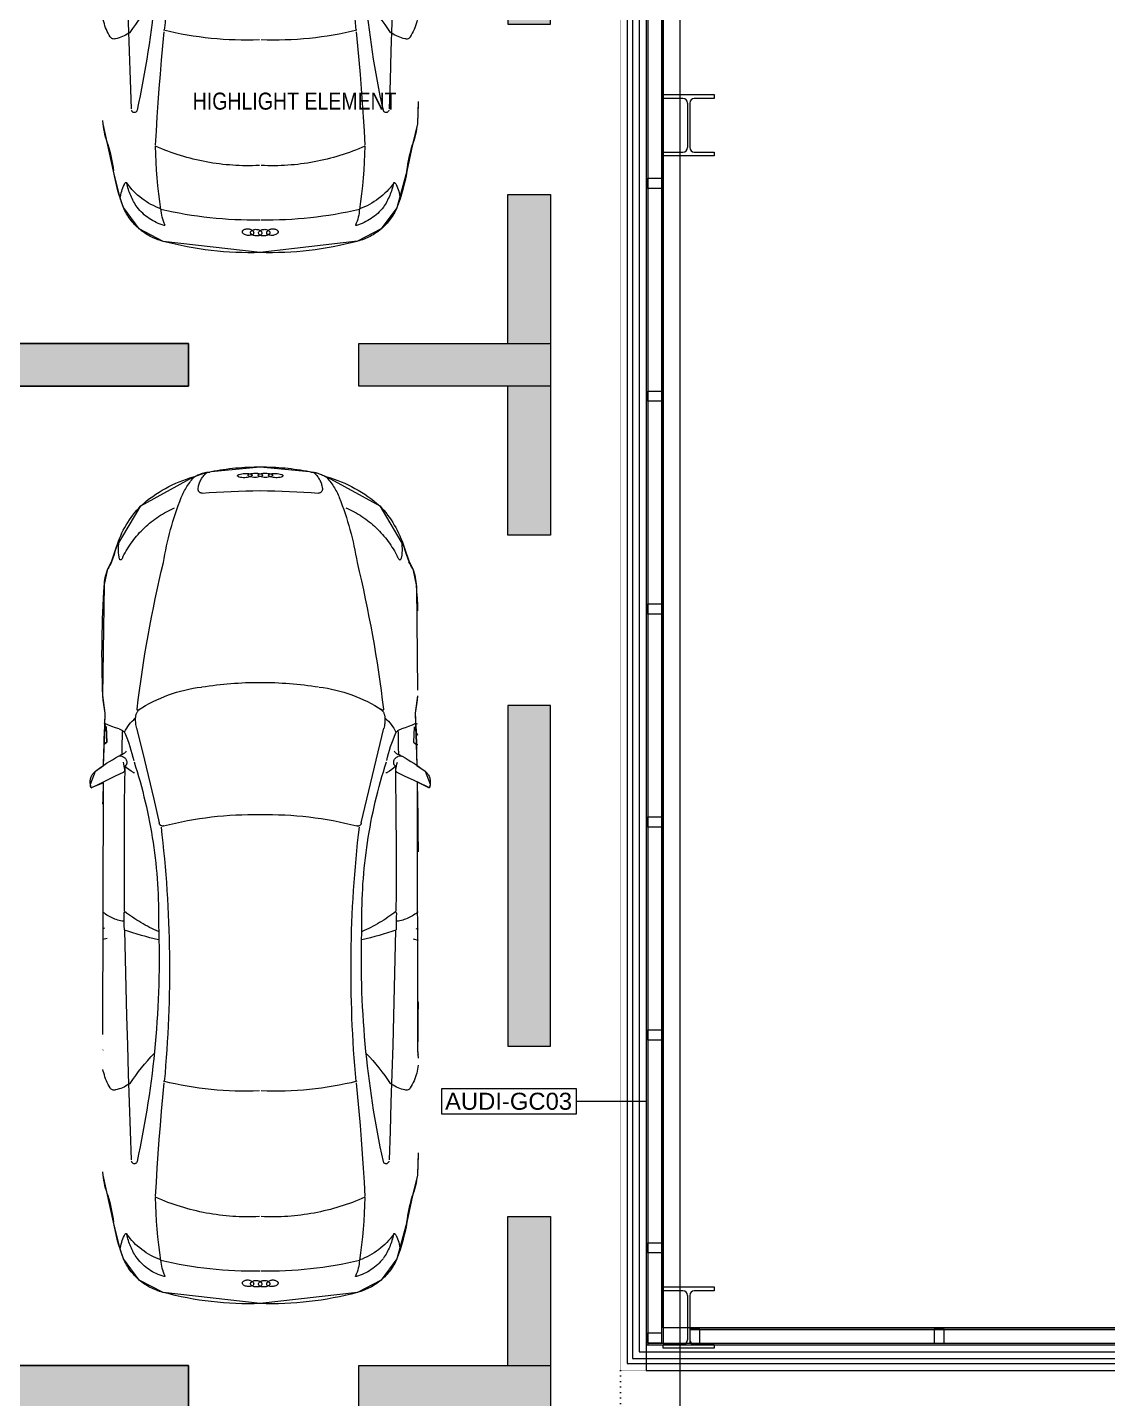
# Model space of a CAD drawing. Extents: x -1281 to 23780, y 0 to 7214.
# Drawn here: x 21470 to 22103, y 997 to 1802 of the extents above; entities that cross this region are included whole.
import ezdxf
from ezdxf.enums import TextEntityAlignment as Align
from ezdxf.xclip import XClip

# ---------------------------------------------------------------- set-up
doc = ezdxf.new("R2010")
doc.units = 0
doc.header["$LTSCALE"] = 25
doc.header["$MEASUREMENT"] = 0
doc.header["$XCLIPFRAME"] = 0
doc.linetypes.add('DOT2', pattern=[0.125, 0, -0.125])
doc.layers.get('0').update_dxf_attribs({"color": 9, "lineweight": 9})
for name, color, linetype, lineweight in [('04', 9, 'Continuous', 9), ('05', 9, 'Continuous', 9), ('06D', 9, 'Continuous', 9), ('10', 9, 'Continuous', 9), ('11', 9, 'Continuous', 9), ('20', 9, 'DOT2', 9), ('22', 8, 'Continuous', 9), ('33', 9, 'BATTING', 9), ('35', 9, 'Continuous', 9), ('40B', 9, 'Continuous', 9)]:
    doc.layers.add(name, color=color, linetype=linetype, lineweight=lineweight)
doc.styles.add('Arial', font='arial.ttf', dxfattribs={"height": 2.5})
doc.styles.add('MuuM_TEXT-STANDART', font='ARIALN.TTF')
doc.linetypes.add('BATTING', pattern='A,0.0001,-0.1,[134,ltypeshp.shx,S=0.1,R=0,X=-0.1,Y=0],-0.2,[134,ltypeshp.shx,S=0.1,R=180,X=0.1,Y=0],-0.1', length=0.4001000000000002)

# ---------------------------------------------------------------- blocks, each defined once
blk = doc.blocks.new('p-floor mark_01')
h = blk.add_hatch(color=0)
h.dxf.hatch_style = 1
h.paths.add_polyline_path([(100, 587.5), (12.5, 587.5), (12.5, 500), (-12.5, 500), (-12.5, 612.5), (100, 612.5)])
h = blk.add_hatch(color=0)
h.dxf.hatch_style = 1
h.paths.add_polyline_path([(400, 587.5), (200, 587.5), (200, 612.5), (400, 612.5)])
h = blk.add_hatch(color=0)
h.dxf.hatch_style = 1
h.paths.add_polyline_path([(587.5, 500), (587.5, 587.5), (500, 587.5), (500, 612.5), (612.5, 612.5), (612.5, 500)])
h = blk.add_hatch(color=0)
h.dxf.hatch_style = 1
h.paths.add_polyline_path([(12.5, 400), (-12.5, 400), (-12.5, 200), (12.5, 200)])
h = blk.add_hatch(color=0)
h.dxf.hatch_style = 1
h.paths.add_polyline_path([(612.5, 200), (612.5, 400), (587.5, 400), (587.5, 200)])
h = blk.add_hatch(color=0)
h.dxf.hatch_style = 1
h.paths.add_polyline_path([(-12.5, 100), (-12.5, -12.5), (100, -12.5), (100, 12.5), (12.5, 12.5), (12.5, 100)])
h = blk.add_hatch(color=0)
h.dxf.hatch_style = 1
h.paths.add_polyline_path([(500, 12.5), (587.5, 12.5), (587.5, 100), (612.5, 100), (612.5, -12.5), (500, -12.5)])
h = blk.add_hatch(color=0)
h.dxf.hatch_style = 1
h.paths.add_polyline_path([(200, 12.5), (200, -12.5), (400, -12.5), (400, 12.5)])
at = {"color": 0}
for points in [[(100, 587.5), (12.5, 587.5), (12.5, 500), (-12.5, 500), (-12.5, 612.5), (100, 612.5), (100, 587.5)], [(400, 587.5), (200, 587.5), (200, 612.5), (400, 612.5), (400, 587.5)], [(587.5, 500), (587.5, 587.5), (500, 587.5), (500, 612.5), (612.5, 612.5), (612.5, 500), (587.5, 500)], [(12.5, 400), (-12.5, 400), (-12.5, 200), (12.5, 200), (12.5, 400)], [(612.5, 200), (612.5, 400), (587.5, 400), (587.5, 200), (612.5, 200)], [(-12.5, 100), (-12.5, -12.5), (100, -12.5), (100, 12.5), (12.5, 12.5), (12.5, 100), (-12.5, 100)], [(500, 12.5), (587.5, 12.5), (587.5, 100), (612.5, 100), (612.5, -12.5), (500, -12.5), (500, 12.5)], [(200, 12.5), (200, -12.5), (400, -12.5), (400, 12.5), (200, 12.5)]]:
    blk.add_lwpolyline(points, close=True, dxfattribs=at)
blk = doc.blocks.new('Group-321-1')
at = {"lineweight": 0}
for p, q in [((384783.0404226189, 69371.03703737732), (384783.0454955257, 69371.02952570902)), ((384784.4115424383, 69370.33322623753), (384784.4024818865, 69370.33296943169))]:
    blk.add_line(p, q, dxfattribs=at)
blk.add_lwpolyline([(384781.5515142901, 69367.98434943637), (384781.7489756022, 69367.69058126317), (384781.7548534236, 69367.68634296917), (384781.7923387385, 69367.64408719695), (384781.8262591339, 69367.61685041881), (384782.0711422035, 69367.46127779443), (384782.3402966903, 69367.35298919129), (384782.3816751229, 69367.34140437085), (384782.4452552768, 69367.33317311786), (384782.7990547579, 69367.34397295988), (384783.036277071, 69367.49413952335), (384783.102098521, 69367.55806925843), (384783.1402993364, 69367.58425538782), (384783.2058003336, 69367.66632236853), (384783.5053245599, 69368.23258221608), (384783.540306937, 69368.33224291622), (384783.6890093816, 69368.59966389736), (384783.7466077069, 69368.6084239063), (384783.8084187516, 69368.66262315822), (384783.8147476728, 69368.6843675388), (384783.7336735199, 69368.6843675388), (384784.4562495247, 69370.08700017455), (384784.536334641, 69370.2161617595), (384784.6671285072, 69370.4777350574), (384784.7897134165, 69370.73858226684), (384784.819535446, 69370.85867902258), (384784.8615447482, 69371.01198618795), (384784.907766177, 69371.2301975283), (384784.8820960541, 69371.3837804609), (384784.7923171953, 69371.51100635812), (384784.3138549381, 69371.83118594532), (384783.7776961802, 69372.0326255127), (384783.6197348419, 69372.03176459095), (384783.4799804746, 69371.96309589971), (384783.4374216382, 69371.9222494662), (384783.3299404929, 69371.79881007994), (384783.1493434826, 69371.58060250159), (384783.0088543631, 69371.32894572419), (384782.874466604, 69371.0739785558), (384782.8142959055, 69370.9298333333), (384782.0989579112, 69369.5315053641), (384782.0492403426, 69369.59011353157), (384782.0345796579, 69369.57315460613), (384782.0265719897, 69369.49133745974), (384782.0530293756, 69369.43943073365), (384781.9224232807, 69369.16272069358), (384781.8618378587, 69369.07620232357), (384781.572733821, 69368.4935200099), (384781.5478329869, 69368.4016861774), (384781.5487652928, 69368.35456400849), (384781.535104096, 69368.2638132716), (384781.5515142901, 69367.98434943637)], close=True, dxfattribs=at)
for centre, radius, start, end in [((384783.7002488226, 69371.6913544825), 0.3498021483591383, 77.58661068379296, 129.0275571541324), ((384783.3656927163, 69370.12154418147), 1.954988160792558, 60.96601148066394, 77.83400075226027), ((384784.3200433344, 69371.04522039733), 1.244267272932652, 132.4655380697325, 142.7244158092593), ((384783.680325825, 69371.6404067432), 0.312480107745655, 79.03531116137512, 114.6796663962398), ((384783.8911569568, 69371.74893458892), 0.2435775742046316, 127.2849191610867, 150.4820625111644), ((384783.7368842547, 69371.94078550737), 0.0070138906523912, 14.30737728654492, 65.78766829894647), ((384783.7202785564, 69371.82730503439), 0.2983663543140856, 161.3049374906192, 177.743599169579), ((384783.6239929062, 69371.45449564197), 0.4181482123973926, 82.5082130728109, 117.4781367208745), ((384783.7431655147, 69371.57129641499), 0.4025143222824345, 118.7200405959984, 140.7847687057622), ((384786.159974889, 69370.09974605514), 3.047871568934975, 144.4512639894666, 151.4415190125865), ((384783.1339376864, 69369.63706716785), 2.300484933354411, 61.7007492894186, 76.26458323917203), ((384782.5382675502, 69372.33731877894), 0.9574641858481436, 316.2185710409952, 325.7418044744119), ((384783.5083511993, 69371.84107766264), 0.0862314491859874, 181.3459599537109, 189.6397386832451), ((384783.4275220588, 69371.82806669494), 0.0044218996027969, 198.8504189284605, 328.8627297751233), ((384784.1827314048, 69371.75273581482), 0.0264285725199241, 86.25131350310285, 116.6000344669025), ((384784.1802174371, 69371.71738374222), 0.0618696848978988, 44.04057309094982, 86.06863463306861), ((384783.4780704501, 69370.06385943378), 1.95498816084812, 47.82212561582031, 64.69011485358692), ((384784.1758989197, 69371.76587521982), 0.0116228077802083, 115.4858821309777, 202.8384480021364), ((384784.2047976461, 69371.77977778294), 0.0436816092483191, 204.9366467582745, 291.6010371563049), ((384784.218950953, 69371.74828310356), 0.0100725345705801, 111.9283104300689, 196.7628904811233), ((384784.245017412, 69371.75461838322), 0.0368322690439756, 193.5154874138824, 249.2754029825842), ((384784.226715495, 69371.73132559302), 0.0287379628545424, 93.4708897569202, 113.7003470534444), ((384784.215737871, 69371.75099650183), 0.0129126003587845, 292.5149725822491, 43.91301186059133), ((384784.2217792669, 69371.69202346112), 0.0680624771396786, 58.34094723028844, 87.30825091934582), ((384784.2512866112, 69371.76084167145), 0.0450205052383476, 244.6107160294459, 282.6821737362323), ((384784.266549536, 69371.72705086012), 0.0152877514780457, 157.3959095720804, 204.4646875178178), ((384784.2938193696, 69371.73900913072), 0.0450205049078826, 202.9739526592234, 241.0454105083228), ((384784.2639588178, 69371.72678129884), 0.0130583123064995, 105.2380549100657, 152.0925405282488), ((384784.2396135595, 69371.72114288357), 0.0339160089870706, 22.28965877449798, 58.16624635326638), ((384784.2574662653, 69371.73171340469), 0.0152877516284439, 281.1914392787127, 328.2602167012451), ((384784.2683673544, 69371.70638323901), 0.0339160089425257, 67.48988053183197, 103.3664676801319), ((384784.2587574183, 69371.72945123544), 0.0130583121902756, 333.563584708396, 20.4180717973747), ((384784.292417197, 69371.73028754357), 0.0368322691756745, 236.3807232756979, 292.1406388998525), ((384784.2551028978, 69371.67491806857), 0.0680624771660405, 38.34787549762579, 67.31517932069293), ((384784.3065419157, 69371.70438576999), 0.0129126003619169, 81.74311441453403, 193.141154583526), ((384784.3363048409, 69371.71227366879), 0.043681609322776, 194.0550892317754, 280.7194796334733), ((384784.3024642308, 69371.70541480399), 0.01007253459776, 288.8932358830022, 13.72781480011426), ((384784.2841596418, 69371.70183886975), 0.0287379630892161, 11.95577948215946, 32.18523628089459), ((384784.2999360788, 69371.6559308244), 0.0618696846305092, 39.58749169758675, 81.61555320856033), ((384783.6080829738, 69371.27260708438), 0.5525423945704754, 133.0236941956187, 146.1227845706138), ((384783.2195127354, 69369.59314053798), 2.300484933358805, 49.39154326351768, 63.95537709086441), ((384784.3418542116, 69371.6806885121), 0.0116228078840048, 282.8176808536799, 10.17024456856148), ((384784.3271952625, 69371.67858090076), 0.0264285726363793, 9.056091890992866, 39.4048127679727), ((384793.5272064585, 69365.62204652262), 11.96680530893938, 150.1372720717108, 152.8972310905396), ((384800.1056264557, 69364.19625620602), 18.17990201205225, 156.1349588412521, 158.2411111303297), ((384783.4050481375, 69370.21541081375), 1.343000516641577, 60.01738873332177, 86.68797196595672), ((384784.5585694397, 69371.25076890897), 0.3498021485358823, 356.6285692132683, 48.06951584809453), ((384865.0478565178, 69325.718902895), 93.69606463265801, 150.8030725621275, 151.6277473261973), ((384777.8715314694, 69372.85345975014), 5.605247355084512, 330.8944123424992, 345.1643524666977), ((384783.2748803343, 69371.42358390622), 0.0158656320071467, 339.003904687722, 150.3983213057386), ((384784.4940709949, 69371.43945206945), 0.2435775744201498, 335.1740638174758, 358.3712070646293), ((384784.739884166, 69371.42593443386), 0.007013890488563001, 59.86845844248861, 111.348749926108), ((384784.5287863645, 69371.20488245763), 0.3124801078493274, 10.97646013994169, 46.62081514681707), ((384783.5313988864, 69370.15055356114), 1.343000516431742, 38.96815450401051, 65.63873755694424), ((384781.8315180973, 69372.32159134217), 3.047871569132416, 334.2146073840299, 341.2048623741222), ((384784.410565533, 69371.05073911423), 0.4181482126543444, 8.177989688528863, 43.14791337133943), ((384784.4360016789, 69371.21565586214), 0.4025143225143703, 344.8713578246735, 6.936085858047675), ((384783.6722759097, 69371.37772666202), 1.244267272650692, 342.9317105809953, 353.190588269219), ((384784.6573576429, 69371.34629185747), 0.2983663541265296, 307.9125272197693, 324.351188955416), ((384783.7734386867, 69370.61255045596), 1.010455724059688, 153.0694778982191, 161.9185911851493), ((384783.1167923395, 69370.8332581143), 0.3186275708637596, 120.9728856795587, 155.4755557488732), ((384782.9706170958, 69371.07419906514), 0.0368887230569643, 91.80000956888539, 120.3439243344244), ((384782.9629824776, 69371.07908416017), 0.0326344118359172, 45.48642201566353, 78.55436450792334), ((384782.8486255968, 69370.93316240872), 0.2178507720010953, 28.76175149546496, 50.9847501003894), ((384784.8286298975, 69371.10886236947), 0.0044218994446907, 156.7933951792741, 286.8057034424609), ((384784.792084843, 69371.18212282412), 0.0862314492585211, 296.016387643213, 304.3101665108914), ((384784.1505833879, 69371.13774394048), 1.110373976815149, 185.5929860547506, 197.2706345992854), ((384768.9055667257, 69380.21159585133), 18.17990201197529, 327.4150153400575, 329.5211675918141), ((384785.7607760822, 69370.68316910429), 0.9574641856548224, 159.9143219344002, 169.4375553464991), ((384822.9408911378, 69349.52026877638), 45.48090917561267, 151.9178272061257, 153.8966286939996), ((384776.6074931543, 69373.5829487619), 7.123628307055154, 326.0793961133, 338.1164433750532), ((384782.7340587102, 69368.932494688), 2.053129795241379, 60.68216725469162, 76.50320586801631), ((384784.272049805, 69370.93178548297), 0.5525423943988907, 339.5333418177627, 352.6324322789538), ((384788.9004862178, 69367.19217391433), 5.605247355051272, 140.4917738339094, 154.7617140281527), ((384699.7854853228, 69410.54992655918), 93.69606463261509, 334.0283790765118, 334.8530537861511), ((384773.8987516132, 69375.69755194742), 11.96680530874396, 332.7588953542664, 335.5188543458619), ((384784.5889532362, 69370.74905558713), 0.0158656321567198, 335.2578058237369, 146.652221711764), ((384782.8801234989, 69368.85751799813), 2.053129795126458, 49.15292047915004, 64.97395933781989), ((384790.2300502175, 69366.59033784733), 7.123628307177032, 147.5396829630128, 159.5767301286856), ((384783.8462355316, 69371.29396909924), 1.110373976766851, 288.3854918774865, 300.0631404692817), ((384784.4389430626, 69370.11683466512), 0.2178507722216231, 74.67137631840478, 96.89437483386291), ((384784.2014482712, 69370.27649209213), 0.3186275708698421, 330.1805708137133, 4.683240604397088), ((384784.4908480612, 69370.29481366627), 0.0326344118661757, 47.10176180129525, 80.1697042691917), ((384784.4824284086, 69370.29816940802), 0.0368887229124478, 5.312201861807474, 33.85611631798246), ((384782.4964555969, 69369.9749909546), 0.2387884675881178, 70.63492537720325, 104.3906069724314), ((384825.2730058789, 69347.60695140138), 48.30265178816379, 152.0551005723645, 152.1719452873196), ((384782.4027800146, 69368.6924993447), 1.56362121323943, 74.98539193690318, 82.5895034223858), ((384783.6393448883, 69370.68138230266), 1.010455724038191, 323.7375350634988, 332.5866484991483), ((384821.1878617357, 69350.01289725953), 43.56496261790569, 152.4768734628505, 153.5907061841437), ((384780.1045679153, 69371.44513727463), 2.972654988612402, 314.8855468710587, 333.6766171440912), ((384782.7293223899, 69369.20786341075), 0.9545311043662441, 86.62790421040638, 100.5160201591195), ((384782.5618396718, 69370.15329435584), 0.0058476883975403, 151.7804776858651, 223.8989130914362), ((384743.6697706304, 69390.21102161384), 45.48090917596133, 331.7594977081923, 333.7382992418987), ((384783.1066297746, 69369.01418730992), 0.9545311044009102, 25.14010633848291, 39.0282223038683), ((384782.8782287625, 69368.44844618438), 1.56362121325601, 43.06662273578132, 50.67073440441602), ((384782.098825665, 69369.52556623396), 0.07995125130081401, 143.4718717064225, 205.3483243032675), ((384782.1495170811, 69369.49737355059), 0.1376712735919119, 137.1664338394829, 146.6021581154718), ((384967.4627986772, 69508.00272714767), 231.3789947734501, 216.7416157136026, 216.7940108203771), ((384678.7516665729, 69458.2207693468), 136.450565060422, 319.2526015187024, 319.4925882230672), ((384782.514923584, 69369.58202828282), 0.0185971796773038, 41.38587348726872, 155.3161465843415), ((384783.9579523336, 69371.21199646419), 2.158500350013701, 228.5421561994104, 243.7224231827864), ((384786.4545019648, 69368.18564510044), 2.972654988729948, 151.9795091467883, 170.7705794288091), ((384782.9195613969, 69369.91120294857), 0.986771052513436, 205.1819552525269, 214.4777125467105), ((384740.7557081665, 69390.99062567906), 48.30265178813734, 333.4841811311338, 333.6010257834328), ((384783.8656865405, 69369.27214939585), 0.238788467603148, 21.26551931947093, 55.02120103576603), ((384795.1786366188, 69363.07501582892), 14.58723217685821, 154.131932185875, 155.3338004803066), ((384782.1321205707, 69369.37989430026), 0.0385583782957723, 287.171053284051, 347.5367777232382), ((384781.9661107239, 69369.54334083943), 0.2494251296583731, 316.3484353704709, 326.7202074930113), ((384782.1505732414, 69369.37410034241), 0.0193525761953757, 352.1472999411857, 47.07927246585621), ((384782.2653205382, 69368.91444785756), 0.4843113183250864, 94.4328073924962, 101.9444058529415), ((384782.1667148628, 69369.41423542725), 0.0111774059663441, 312.8598860043378, 34.81050539448773), ((384782.2279977844, 69369.38900550512), 0.0083074887732057, 38.23228437482054, 92.0308323370829), ((384745.0919206057, 69389.07379500679), 43.56496261794364, 332.0654201917997, 333.1792529147895), ((384783.9724497939, 69369.42921240196), 0.0058476883722028, 261.7572125040324, 333.8756493155701), ((384791.1445365428, 69364.80545010675), 10.09567924637132, 153.389795120458, 154.106662977346), ((384781.4440564258, 69369.96942800487), 0.9861543805361744, 309.9161742944115, 319.8631083056857), ((384782.12392833, 69369.36343779713), 0.0208682048374519, 210.1337502563614, 261.9010480954536), ((384782.1219502368, 69369.34509301705), 0.0094106451753982, 178.2703908717264, 230.3207191817169), ((384782.0851622913, 69369.29985552678), 0.0488975542694614, 5.779055627024446, 50.9892651037068), ((384782.1315955954, 69369.39582904265), 0.054101346892036, 258.6932034876902, 282.7156460172121), ((384781.8011505918, 69367.55738424876), 1.667026785979498, 81.88636859993944, 84.94229609538489), ((384782.0500725403, 69369.26028403842), 0.0543016107197016, 255.4486190132045, 293.8595052256877), ((384782.0653454593, 69369.21232467062), 0.0035137453124988, 147.6525392057015, 275.801275964945), ((384782.3152485478, 69369.20194695273), 0.2414633490335972, 178.311176037347, 202.8016539544177), ((384782.0802959231, 69369.20745194767), 0.0065910963693464, 121.6403048658037, 166.7714618673126), ((384784.018856284, 69371.18073378534), 2.158500350037418, 241.9337030407994, 257.1139701947554), ((384783.0276578172, 69368.32429630242), 1.387263075282165, 142.8162607961192, 147.1796447808551), ((384782.2723870996, 69369.02588451227), 0.1960015393010728, 137.8698248164604, 155.4347593373984), ((384787.0531752221, 69366.13740280231), 5.965444346038106, 150.4859381148569, 156.7364650485879), ((384789.1280892799, 69366.44559309975), 7.518706228063415, 159.6869696588059, 166.351560767887), ((384782.081767011, 69369.05536290497), 0.0048078029205758, 20.93842580388289, 175.9316898251757), ((384782.1584124901, 69369.07403078822), 0.0723333247977811, 153.7581970164235, 202.5543009926437), ((384782.8575929597, 69369.5028645388), 0.8908880835858148, 210.0252118511443, 235.5657263307474), ((384916.0428692807, 69336.41654079402), 136.4505650603141, 166.163538255242, 166.4035248560552), ((384783.535627186, 69369.05808970696), 0.0185971797512997, 330.3399798796877, 84.27025324804757), ((384783.6274330568, 69370.50178279419), 2.151138606382601, 233.7693723993977, 242.935324073966), ((384783.54604492, 69368.7124371674), 0.0083074889180692, 33.62529393752668, 87.42384260969322), ((384784.4746301554, 69368.4138006111), 0.986154380546764, 165.793018057383, 175.739952030911), ((384783.1386963838, 69368.46613426688), 0.4843113183116575, 23.71172052802407, 31.22331903545619), ((384783.5945304599, 69368.62922294658), 0.0385583783638112, 138.119348756019, 198.4850731161236), ((384783.5790662786, 69368.64083888808), 0.0193525762280166, 78.57685456609488, 133.5088265712049), ((384783.8241060239, 69368.58961106937), 0.2494251295861567, 158.9359187462275, 169.3076908972171), ((384783.6022679833, 69368.67734995321), 0.0111774059668472, 90.84562145838028, 172.7962398346345), ((384788.1969488005, 69600.02189305398), 231.3789947734216, 268.8621154051777, 268.9145106185428), ((384783.7323015347, 69368.68708479892), 0.0799512512683751, 280.3078022265083, 342.1842546616202), ((384783.6798451307, 69368.71183904549), 0.1376712734655701, 339.0539681991913, 348.4896925480284), ((384783.6344523101, 69370.4981797329), 2.151138606369366, 242.7208023194934, 251.8867539776508), ((384774.624146454, 69373.28555112693), 10.09567924627692, 331.5494633472379, 332.2663313727987), ((384783.5568694275, 69368.54441179225), 0.0488975541103994, 74.66686139083411, 119.877070890817), ((384770.8665620931, 69375.55467562375), 14.58723217680829, 330.3223259399804, 331.5241941538019), ((384783.607783936, 69368.63808505546), 0.0541013465061648, 202.9404803543278, 226.9629228572176), ((384783.5721818515, 69368.60067290803), 0.0094106453711274, 255.3354071543315, 307.3857353745208), ((384783.5859344696, 69368.61297369262), 0.0208682049644928, 223.755078100961, 275.522375956357), ((384783.5672203709, 69369.578752353), 0.9867710528856712, 271.1784137743861, 280.4741711580764), ((384781.8971335092, 69368.35772794568), 0.3520556503604513, 155.674600036337, 172.8272365742936), ((384783.225122789, 69368.53683462628), 0.1960015392361341, 330.2213669267638, 347.786301640769), ((384783.3431940654, 69368.67429102039), 0.2414633488211516, 282.854472456326, 307.3449501831015), ((384783.4846254347, 69368.48659390149), 0.0065910965856936, 318.8846656675594, 4.015819336332199), ((384783.5451708903, 69368.49283333213), 0.0543016106825458, 191.7966211245937, 230.2075072471659), ((384781.2507015888, 69368.37223716514), 0.2985871932513548, 356.6067216570964, 5.66016134063183), ((384783.2715557018, 69369.29037283272), 0.8908880832961521, 250.0903999861584, 275.6309143837634), ((384783.3306810764, 69368.47229221054), 0.0723333248765244, 283.1018253822615, 331.8979294430074), ((384783.3601909798, 69368.39913358222), 0.0048078029345668, 309.7244379823752, 104.7176999173818), ((384783.4972995813, 69368.47728660278), 0.0035137453697357, 209.8548504763201, 338.0035861865044), ((384782.3066148866, 69367.29792377226), 1.667026786108718, 40.71383002182051, 43.76975784659761), ((384764.3471729328, 69370.88590239074), 17.38678604634456, 351.3261701355285, 351.6312925582594), ((384781.6108113529, 69368.28765831693), 0.0411438464539288, 126.4312649320135, 146.9765236121961), ((384781.5893623901, 69368.31792605919), 0.0039790854840795, 74.7911836373757, 133.7856326445535), ((384781.5844523271, 69368.31345056061), 0.0102270300912391, 1.637601306852396, 54.39629475396457), ((384777.1322378698, 69372.60319780724), 7.518706227856923, 319.3045656259003, 325.9691568272747), ((384782.2147994305, 69368.74154560432), 1.387263075243672, 338.4764815404474, 342.8398656467571), ((384782.1372638864, 69368.15895853838), 0.6112208503833017, 170.0439005854987, 196.5990624265012), ((384781.8006690071, 69368.14100545777), 0.280929753177643, 142.9980094470155, 163.9070246264475), ((384781.5006214761, 69368.30128172236), 0.09488540598161099, 358.816994299394, 7.383893231302007), ((384782.2011879791, 69368.28944747361), 0.605781818662173, 179.0659416800502, 219.4797755979876), ((384783.5739930696, 69367.65105117156), 1.842265409779598, 162.0198581950229, 174.3283621307194), ((384778.0913312027, 69370.73761757957), 5.965444345839508, 328.9196613507256, 335.1701882821022), ((384782.3165630052, 69368.28534245209), 0.8221291455187598, 201.4761581976096, 226.3392365936705), ((384782.1191241487, 69367.79541977035), 0.3802511141003176, 174.3104731621578, 196.6697420161616), ((384781.8273504815, 69367.73204394888), 0.0243161162774968, 63.76494991939244, 169.9952658025476), ((384784.0991778646, 69371.38049728776), 4.273889901050794, 238.0489160236515, 242.634110258559), ((384781.9366804475, 69367.80858158108), 0.2188669085750566, 213.4366515774982, 228.8732714406686), ((384781.9404698478, 69367.68894818542), 0.1449324580838845, 160.421482749868, 200.1827664714715), ((384781.3492981714, 69368.79301194695), 1.842265409917504, 311.3277641313319, 323.6362681777017), ((384781.862583654, 69367.70928803753), 0.0958410027359276, 222.8672589702789, 244.0074838356121), ((384781.8297528776, 69367.64896682558), 0.0272133221992764, 202.2017716436486, 232.2843354215208), ((384782.6953174758, 69368.71429539406), 1.399874235631634, 231.6245645209734, 243.520375042481), ((384782.9009679686, 69367.8424484893), 0.3520556507087822, 312.828889903144, 329.9815262294022), ((384781.9794815796, 69367.56597502658), 0.00393016241724, 106.1480038918371, 191.2356342870596), ((384781.9925914532, 69367.56896170812), 0.0173747610563239, 192.4725242850968, 226.4338394067552), ((384781.9841570789, 69367.54772153107), 0.0227713724609817, 79.74326276873546, 104.6743466444739), ((384782.0763397061, 69367.65717715042), 0.1390124710729419, 226.4812893768036, 253.2418444075125), ((384781.9679435661, 69367.46729640094), 0.104786947275816, 43.02744566408024, 79.06399564217247), ((384782.0325342914, 69367.53539302167), 0.0039301626079234, 108.0078665659346, 193.0954979226211), ((384782.0455403257, 69367.53880361159), 0.0173747611132521, 194.3323887197008, 228.293703100671), ((384782.0377997459, 69367.51730088591), 0.0227713723763501, 81.60312753151732, 106.534210751136), ((384782.1263814225, 69367.62969063593), 0.1390124710983048, 228.3411537296626, 255.10170880669), ((384782.042998359, 69367.54591466028), 0.0228623931432975, 252.8527719302951, 277.4763585965605), ((384782.0242049767, 69367.43639191361), 0.1047869471821187, 44.88731007092645, 80.92386002675111), ((384782.022284549, 69367.51841321128), 0.030184117365996, 24.43778123601803, 42.48023936365997), ((384782.0456562727, 69367.52817047927), 0.0049340362184041, 273.6821905129262, 33.68219178308403), ((384782.0856428842, 69367.5070749807), 0.0049340361836441, 90.11406990416125, 210.1140720258274), ((384782.0905347122, 69367.48222519677), 0.0301841173821539, 81.31602286477012, 99.35848025596957), ((384782.0782822861, 69367.40863342576), 0.1047869470903695, 44.73226628780361, 80.76881625816543), ((384784.0734452069, 69371.3937061488), 4.273889901074466, 243.0220161175712, 247.607210357313), ((384782.668248841, 69368.04969990898), 0.6057818186550332, 266.1763506422281, 306.5901848306168), ((384782.7811054278, 69367.6377364765), 0.2809297532821471, 321.7491018256342, 342.658117023229), ((384783.0862381876, 69367.48736692885), 0.0948854059176445, 118.2722331390893, 126.839132111113), ((384795.1853947904, 69355.05629817258), 17.38678604633298, 134.0248337296906, 134.3299561979311), ((384783.0472591229, 69367.56257547026), 0.0102270301144433, 71.25983290709485, 124.0185261504152), ((384783.0109369656, 69367.56895817883), 0.0411438464094715, 338.6796030238081, 359.2248616074733), ((384783.0480334304, 69367.56917389837), 0.0039790853336872, 351.8704943628009, 50.86494417038347), ((384783.2895747219, 69367.32566078022), 0.2985871930353492, 119.995965032492, 129.049404645721), ((384782.7254130076, 69368.69884702105), 1.399874235663833, 242.1357512690006, 254.031561633046), ((384782.1018671087, 69367.51473624732), 0.0228623932079406, 206.3199036467378, 230.943489885124), ((384782.1757827103, 69367.60433240255), 0.1390124710651526, 230.5544175494868, 257.3149725257593), ((384782.0966686701, 69367.51740466391), 0.0228623930939039, 254.7126363867601, 279.3362230561346), ((384782.0768583336, 69367.48924543503), 0.0301841174668981, 26.29764567827616, 44.3401035592378), ((384782.099901072, 69367.49975609347), 0.0049340363351814, 275.5420560551542, 35.54205451561253), ((384782.1403507636, 69367.47956273769), 0.0049340363000382, 91.97393460065119, 211.973935471551), ((384782.1563177943, 69367.48774652643), 0.0228623929562839, 208.179767933893, 232.8033541215398), ((384782.146046516, 69367.45488480931), 0.030184117315496, 83.17588705196574, 101.2183454130342), ((384782.2272866086, 69367.57969441717), 0.1390124711764063, 232.4142818747512, 259.1748370846415), ((384782.1490580919, 69367.48566678428), 0.017374760919182, 257.3624225700835, 291.3237376171514), ((384782.1361889694, 69367.38093415352), 0.1047869472207114, 46.59213081778669, 82.6286806264869), ((384782.1360986119, 69367.46684297836), 0.0227713724816486, 19.1219158435863, 44.05299919335773), ((384782.153868352, 69367.47311089128), 0.0039301625266179, 292.5606285544276, 17.64826017318684), ((384782.2044273679, 69367.46022396332), 0.0173747609343597, 259.2222874933464, 293.1836022734426), ((384782.1920856431, 69367.44098947325), 0.0227713724379093, 20.98178005935979, 45.91286328079482), ((384782.2096425963, 69367.4478308022), 0.00393016250336, 294.4204922045912, 19.5081227562845), ((384782.4332587368, 69367.42102446435), 0.0243161161897754, 315.6608603763217, 61.89117663580638), ((384782.5994852303, 69367.92169515246), 0.6112208505875798, 289.0570639881478, 315.6122256565617), ((384782.3942307805, 69367.43638762094), 0.0958410028102468, 241.6486427703407, 262.7888675763328), ((384782.3323026803, 69367.48781600955), 0.1449324580284345, 285.4733600371055, 325.2346436156128), ((384782.3146730294, 69367.69504234257), 0.3802511142623957, 288.9863843949592, 311.3456532616339), ((384782.364355668, 69367.37454923353), 0.0272133223830799, 253.3717913403474, 283.4543547948513), ((384782.431717333, 69367.55447361052), 0.2188669085771363, 256.7828547440725, 272.2194747242026), ((384782.5976590696, 69368.14105269796), 0.8221291456024497, 259.3168899770112, 284.1799681154629)]:
    blk.add_arc(centre, radius, start, end, dxfattribs=at)
blk = doc.blocks.new('Group-322-1')
for p, q in [((384781.3309641568, 69370.2104697988), (384781.2966316729, 69370.15966860272)), ((384781.5742777753, 69369.973699667), (384781.3309641568, 69370.2104697988)), ((384781.2702521096, 69370.0915810887), (384781.2556898023, 69370.01723791294)), ((384781.2966316729, 69370.15966860272), (384781.2702521096, 69370.0915810887)), ((384781.2351737056, 69370.03731856635), (384781.1990561203, 69370.00453540025)), ((384781.2556898023, 69370.01723791294), (384781.2351737056, 69370.03731856635)), ((384781.9623075615, 69369.39405936758), (384781.2556904472, 69370.01686126401)), ((384781.2556904472, 69370.01686126401), (384781.2754445061, 69369.99908607303)), ((384781.1618778257, 69369.97313559407), (384781.1406990381, 69369.9383064104)), ((384781.1406990381, 69369.9383064104), (384781.6919448003, 69369.43474844545)), ((384781.1990561203, 69370.00453540025), (384781.1618778257, 69369.97313559407)), ((384781.7840171732, 69369.47056705169), (384781.1997322143, 69370.00397158567)), ((384781.6544890143, 69369.86906011369), (384781.5742777753, 69369.973699667)), ((384781.7823085762, 69369.66068357282), (384781.6544890143, 69369.86906011369)), ((384781.9441065457, 69369.42450143059), (384781.7823085762, 69369.66068357282)), ((384781.6228159526, 69369.410935877), (384781.7921490121, 69369.46948593174)), ((384781.7921490121, 69369.46948593174), (384781.8012634439, 69369.46466192513)), ((384781.8012634439, 69369.46466192513), (384781.8316628702, 69369.4192959392)), ((384781.8240559072, 69369.44527857442), (384781.8377311785, 69369.45634575747)), ((384781.8377311785, 69369.45634575747), (384781.8620362918, 69369.44348156192)), ((384781.8620362918, 69369.44348156192), (384781.8992648272, 69369.41829226926)), ((384781.6182764193, 69369.3950493086), (384781.6228159526, 69369.410935877)), ((384781.6494249494, 69369.36209115737), (384781.6182764193, 69369.3950493086)), ((384781.7937180371, 69369.38451318267), (384781.6889143468, 69369.35947822875)), ((384781.7663819641, 69369.38067696782), (384781.9464483797, 69369.21768066562)), ((384781.8225679473, 69369.39118342352), (384781.7937180371, 69369.38451318267)), ((384781.8894124917, 69369.36312169716), (384781.8225679473, 69369.39118342352)), ((384781.8316628702, 69369.4192959392), (384781.8726861343, 69369.40491804168)), ((384781.908398824, 69369.36222441617), (384781.8894124917, 69369.36312169716)), ((384781.8992648272, 69369.41829226926), (384781.920532629, 69369.385060956)), ((384781.917514676, 69369.37203770633), (384781.908398824, 69369.36222441617)), ((384781.920532629, 69369.385060956), (384781.917514676, 69369.37203770633)), ((384781.9862521561, 69369.35965170136), (384781.9441065457, 69369.42450143059)), ((384781.6889143468, 69369.35947822875), (384781.6494249494, 69369.36209115737)), ((384781.9691917831, 69369.30809108747), (384781.9114439378, 69369.36061321036)), ((384781.9625411526, 69369.22983487732), (384782.0080103743, 69369.30884947316)), ((384781.9659320429, 69369.23621621933), (384781.9699670123, 69369.32571199241)), ((384781.9699670123, 69369.32571199241), (384781.9862521561, 69369.35965170136)), ((384781.9978159478, 69369.3289852735), (384781.9767450062, 69369.34831438785)), ((384782.0080103743, 69369.30884947316), (384781.9978159478, 69369.3289852735))]:
    blk.add_line(p, q)
blk.add_lwpolyline([(384781.3309641568, 69370.2104697988), (384781.5742777753, 69369.973699667), (384781.6544890143, 69369.86906011369), (384781.7823085762, 69369.66068357282), (384781.9441065457, 69369.42450143059), (384781.9862521561, 69369.35965170136), (384781.979569146, 69369.34572370528), (384781.9978159478, 69369.3289852735), (384782.0080103743, 69369.30884947316), (384781.9659320429, 69369.23621621933), (384781.9464483797, 69369.21768066562), (384781.7687364256, 69369.37854570683), (384781.6889143468, 69369.35947822875), (384781.6494249494, 69369.36209115737), (384781.6182764193, 69369.3950493086), (384781.6228159526, 69369.410935877), (384781.6919448003, 69369.43474844545), (384781.1406990381, 69369.9383064104), (384781.1618778257, 69369.97313559407), (384781.1990561203, 69370.00453540025), (384781.2351737056, 69370.03731856635), (384781.2556904472, 69370.01686126401), (384781.2702521096, 69370.0915810887), (384781.2966316729, 69370.15966860272)], close=True)
blk = doc.blocks.new('Group-323-1')
for p, q in [((384783.571327544, 69368.40483516964), (384783.6090372684, 69368.48783356209)), ((384783.6090372684, 69368.48783356209), (384783.6313412753, 69368.49128437032)), ((384783.6313412753, 69368.49128437032), (384783.6593285118, 69368.48542656863)), ((384783.644911511, 69368.46674610872), (384783.6630007421, 69368.49975958318)), ((384783.6630007421, 69368.49975958318), (384783.7402611368, 69368.50330517987)), ((384783.704915864, 69368.50035426993), (384784.622829113, 69368.28910745757)), ((384783.7402611368, 69368.50330517987), (384784.0264823449, 69368.50947018909)), ((384784.0264823449, 69368.50947018909), (384784.2703057658, 69368.52704183228)), ((384784.2703057658, 69368.52704183228), (384784.4020845771, 69368.52284375993)), ((384784.4020845771, 69368.52284375993), (384784.7362903662, 69368.46311015943)), ((384783.5745369654, 69368.41130967945), (384783.644911511, 69368.46674610872)), ((384783.6310442009, 69368.45584679763), (384783.7073798072, 69368.4395292533)), ((384783.7131256016, 69368.45112057833), (384783.7104637778, 69368.43799373138)), ((384783.7104637778, 69368.43799373138), (384783.7222580326, 69368.42308797817)), ((384783.7219497185, 69368.46116289035), (384783.7131256016, 69368.45112057833)), ((384783.7613488951, 69368.46324722383), (384783.7219497185, 69368.46116289035)), ((384783.7222580326, 69368.42308797817), (384783.7840181142, 69368.38512291625)), ((384783.8035147688, 69368.4476747024), (384783.7613488951, 69368.46324722383)), ((384783.8015624606, 69368.40889742077), (384783.7659706065, 69368.43385442387)), ((384783.8561443704, 69368.41063321363), (384783.8015624606, 69368.40889742077)), ((384783.828133333, 69368.43542103567), (384783.8035147688, 69368.4476747024)), ((384783.8271097688, 69368.4178583508), (384783.828133333, 69368.43542103567)), ((384783.8653762858, 69368.40603803814), (384783.8561443704, 69368.41063321363)), ((384783.9164834729, 69368.23431194985), (384783.8653762858, 69368.40603803814)), ((384783.8709940066, 69368.40006000853), (384784.644966776, 69368.2361226341)), ((384784.7150170126, 69368.40560428653), (384784.6750615347, 69368.34448677108)), ((384784.7362903662, 69368.46311015943), (384784.7150170126, 69368.40560428653)), ((384783.8082251639, 69368.3333419442), (384783.5708295418, 69368.38467446032)), ((384783.7840181142, 69368.38512291625), (384783.7954112723, 69368.3577915169)), ((384783.7954112723, 69368.3577915169), (384783.8361462371, 69368.25803568994)), ((384784.6750615347, 69368.34448677108), (384784.6231355615, 69368.28932644233)), ((384783.8361462371, 69368.25803568994), (384783.86128371, 69368.22746859389)), ((384784.626010045, 69368.14988184643), (384783.8955462293, 69368.30436527118)), ((384784.622829113, 69368.28910745757), (384784.5968720969, 69368.29480074949)), ((384784.6231355615, 69368.28932644233), (384784.6514101544, 69368.28435751061)), ((384784.645818966, 69368.23590181375), (384784.6419700989, 69368.18739037545)), ((384784.6514101544, 69368.28435751061), (384784.645818966, 69368.23590181375)), ((384783.86128371, 69368.22746859389), (384783.906219331, 69368.22136444759)), ((384783.906219331, 69368.22136444759), (384783.9164834729, 69368.23431194985)), ((384784.6419700989, 69368.18739037545), (384784.626010045, 69368.14988184643))]:
    blk.add_line(p, q)
blk.add_lwpolyline([(384783.6294673565, 69368.49099444332), (384783.6555773803, 69368.48621169027), (384783.6630007421, 69368.49975958318), (384784.0264823449, 69368.50947018909), (384784.2703057658, 69368.52704183228), (384784.4020845771, 69368.52284375993), (384784.7362903662, 69368.46311015943), (384784.7150170126, 69368.40560428653), (384784.6750615347, 69368.34448677108), (384784.622829113, 69368.28910745757), (384784.6514101544, 69368.28435751061), (384784.6419700989, 69368.18739037545), (384784.626010045, 69368.14988184643), (384783.8955462293, 69368.30436527118), (384783.9164834729, 69368.23431194985), (384783.906219331, 69368.22136444759), (384783.86128371, 69368.22746859389), (384783.8361462371, 69368.25803568994), (384783.8051210931, 69368.33401314345), (384783.5708295418, 69368.38467446032)], close=True)
blk = doc.blocks.new('Group-324-1')
for p, q in [((384781.6523832174, 69370.973526041), (384781.6498946328, 69370.94992398571)), ((384781.7030633973, 69371.01214101269), (384781.6523832174, 69370.973526041)), ((384781.7732981094, 69371.04975641977), (384781.7030633973, 69371.01214101269)), ((384782.4940900951, 69370.28828495357), (384781.7252166032, 69371.0159906559)), ((384782.5365701721, 69370.33353042549), (384781.7732981094, 69371.04975641977)), ((384781.805709546, 69371.01495884832), (384782.0320862053, 69370.99985299236)), ((384782.0320862053, 69370.99985299236), (384782.1497425348, 69371.0007163562)), ((384782.1497425348, 69371.0007163562), (384782.6140758272, 69370.55710909666)), ((384781.6498946328, 69370.94992398571), (384781.7010726659, 69370.8823516318)), ((384781.7010726659, 69370.8823516318), (384782.4371092374, 69370.20628717559)), ((384782.6140758272, 69370.55710909666), (384782.5544907741, 69370.46243923297)), ((384782.5544907741, 69370.46243923297), (384782.5075547385, 69370.35963338667))]:
    blk.add_line(p, q)
blk.add_lwpolyline([(384782.6140758272, 69370.55710909666), (384782.1497425348, 69371.0007163562), (384782.0320862053, 69370.99985299236), (384781.810739055, 69371.01462323495), (384781.7732981094, 69371.04975641977), (384781.7030633973, 69371.01214101269), (384781.6523832174, 69370.973526041), (384781.6498946328, 69370.94992398571), (384781.7010726659, 69370.8823516318), (384782.4371092374, 69370.20628717559), (384782.5131192188, 69370.35553592407), (384782.5079140051, 69370.36042030228), (384782.5544907741, 69370.46243923297)], close=True)
blk = doc.blocks.new('Group-325-1')
for p, q in [((384784.2698871424, 69369.70886218158), (384784.2276822375, 69369.60526919109)), ((384784.9009817879, 69369.59006674477), (384784.2698871424, 69369.70886218158)), ((384784.2276822375, 69369.60526919109), (384784.1714941047, 69369.50721345612)), ((384784.9688495133, 69369.49395363855), (384784.9009817879, 69369.59006674477)), ((384784.12136201, 69369.45469042727), (384785.1608048355, 69369.25399003533)), ((384784.1333723057, 69369.51557936247), (384785.1602220109, 69369.31274051062)), ((384785.1130556256, 69369.31879891879), (384784.9688495133, 69369.49395363855)), ((384785.0662779505, 69369.1564862589), (384784.0879369938, 69369.3605988651)), ((384785.1602220109, 69369.31274051062), (384785.170587275, 69369.2337443404)), ((384785.170587275, 69369.2337443404), (384785.1687440239, 69369.17005604398)), ((384785.1510148407, 69369.15427865107), (384785.0662779505, 69369.1564862589)), ((384785.1687440239, 69369.17005604398), (384785.1510148407, 69369.15427865107))]:
    blk.add_line(p, q)
blk.add_lwpolyline([(384784.2698871424, 69369.70886218158), (384784.9009817879, 69369.59006674477), (384784.9688495133, 69369.49395363855), (384785.1098517356, 69369.32269040761), (384785.1602220109, 69369.31274051062), (384785.170587275, 69369.2337443404), (384785.1687440239, 69369.17005604398), (384785.1510148407, 69369.15427865107), (384785.0662779505, 69369.1564862589), (384784.0879369938, 69369.3605988651), (384784.1366156025, 69369.45174519361), (384784.1660041023, 69369.50913343749), (384784.1719241902, 69369.50796401237), (384784.2276822375, 69369.60526919109)], close=True)
blk = doc.blocks.new('p-audi_arac')
at = {"layer": '06D', "lineweight": 0, "flags": 128}
blk.add_lwpolyline([(695.5999999940398, 0.7999999932944775), (-4.400000002234718, 0.7999999932942501), (-4.400000002234718, 400.7999999932941), (695.6000000014903, 400.7999999932941)], close=True, dxfattribs=at)
at = {"layer": '04', "xscale": 100, "yscale": 100, "zscale": 100, "rotation": 117.1763778173342}
for name in ['Group-321-1', 'Group-323-1', 'Group-325-1', 'Group-324-1', 'Group-322-1']:
    blk.add_blockref(name, (23745751.03005597, -31061967.79136416), dxfattribs=at)
blk = doc.blocks.new('p-audi_floor marks')
at = {"layer": '04'}
ref = blk.add_blockref('p-audi_arac', (2642.39130499975, 392.7938519090421), dxfattribs=dict(at, xscale=-1, rotation=270))
XClip(ref).set_block_clipping_path([(442.9100702572978, 108.13340194914053), (425.87143632766686, 108.13340194914053), (407.2241896280102, 97.47850997575006), (396.2257734519443, 99.02327652921304), (399.14577108219214, 107.47031665143004), (75.44537290855783, 107.47031665143004), (75.44537290855806, 292.3853972147299), (398.3798216949434, 292.3853972147299), (398.3798216949434, 303.69640381251156), (416.50611721305904, 303.69640381251156), (416.50611721305904, 292.0856582628003), (620.4144020041493, 292.0856582628003), (620.4144020041493, 90.49694499821271)])
ref = blk.add_blockref('p-audi_arac', (2642.39130499975, -224.2882967477117), dxfattribs=dict(at, xscale=-1, rotation=270))
XClip(ref).set_block_clipping_path([(442.9100702572978, 108.13340194914053), (425.87143632766686, 108.13340194914053), (407.2241896280102, 97.47850997575006), (396.2257734519443, 99.02327652921304), (399.14577108219214, 107.47031665143004), (75.44537290855783, 107.47031665143004), (75.44537290855806, 292.3853972147299), (398.3798216949434, 292.3853972147299), (398.3798216949434, 303.69640381251156), (416.50611721305904, 303.69640381251156), (416.50611721305904, 292.0856582628003), (620.4144020041493, 292.0856582628003), (620.4144020041493, 90.49694499821271)])
at = {"layer": '06D', "color": 253}
for p in [(2400, 426.8058292149499), (2400, -173.1941707850492), (2400, -773.1941707850482)]:
    blk.add_blockref('p-floor mark_01', p, dxfattribs=at)
blk = doc.blocks.new('0_wallno')
blk.add_lwpolyline([(-7.840258363290899, 1.500000000000454), (7.941798032709642, 1.500000000000454), (7.941798032709642, -1.499999999999543), (-7.840258363290899, -1.499999999999543)], close=True)
blk.add_lwpolyline([(7.941798032709642, 4.547e-13), (16.13179516345553, 4.547e-13)])
at = {"style": 'Arial'}
blk.add_attdef('GENISLIK', text='', height=2, dxfattribs=at).set_placement((8.441798032709642, 4.547e-13), align=Align.BOTTOM_LEFT)
blk.add_attdef('DUVARNO', text='', height=2, dxfattribs=at).set_placement((0, 4.547e-13), align=Align.MIDDLE_CENTER)
blk.add_attdef('YUKSEKLIK', text='', height=2, dxfattribs=at).set_placement((8.441798032709642, -0.4999999999995455), align=Align.TOP_LEFT)
blk = doc.blocks.new('KAPI KODLARI ÇATI KATI')
at = {"layer": '22'}
ref = blk.add_blockref('0_wallno', (21751.83942042921, 1172.037926127964), dxfattribs=dict(at, xscale=5, yscale=5, zscale=5))
ref.add_attrib('DUVARNO', 'AUDI-GC03', dxfattribs={"layer": '0', "height": 10, "style": 'Arial'}).set_placement((21751.8394204292, 1172.037926127964), align=Align.MIDDLE_CENTER)
blk = doc.blocks.new('prf-36')
for p, q in [((-15, 18), (15, 18)), ((-15, 15.75), (-15, 18)), ((15, 18), (15, 15.75)), ((-3.324999999997087, 15.75), (-15, 15.75)), ((-0.625, 13.05000000001746), (-0.625, -13.04999999998836)), ((0.625, 13.05000000001746), (0.625, -13.04999999998836)), ((15, 15.75), (3.325000000004366, 15.75)), ((-15, -15.75), (-3.324999999997087, -15.75)), ((-15, -18), (-15, -15.75)), ((3.325000000004366, -15.75), (15, -15.75)), ((15, -15.75), (15, -18)), ((15, -18), (-15, -18))]:
    blk.add_line(p, q)
for centre, start, end in [((-3.324999999997087, 13.05000000001746), 0, 90), ((3.325000000004366, 13.05000000001746), 90, 180), ((-3.324999999997087, -13.04999999998836), 270, 0), ((3.325000000004366, -13.04999999998836), 180, 270)]:
    blk.add_arc(centre, 2.7, start, end)
blk = doc.blocks.new('ÇATI KATI PLANI')
at = {"layer": '06D'}
blk.add_lwpolyline([(21821.50080913083, 2088.976559884504), (21821.50080913083, 1018.000029128689), (22607.49998925951, 1017.999276373226)], dxfattribs=at)
at = {"layer": '10', "const_width": 0.1}
blk.add_lwpolyline([(21817.50080913083, 2088.976559884504), (21817.50080913083, 1014.000033034022)], dxfattribs=at)
at = {"layer": '10'}
for points in [[(21833.50081391586, 1713.976559884504), (21841.50081391586, 1713.976559884504), (21841.50081391586, 1707.976559884504), (21833.50081391586, 1707.976559884504)], [(21833.50081391586, 1588.976559884504), (21841.50081391586, 1588.976559884504), (21841.50081391586, 1582.976559884504), (21833.50081391586, 1582.976559884504)], [(21833.50081391586, 1463.976559884504), (21841.50081391586, 1463.976559884504), (21841.50081391586, 1457.976559884504), (21833.50081391586, 1457.976559884504)], [(21833.50081391586, 1338.976559884504), (21841.50081391586, 1338.976559884504), (21841.50081391586, 1332.976559884504), (21833.50081391586, 1332.976559884504)], [(21833.50081391586, 1213.976559884504), (21841.50081391586, 1213.976559884504), (21841.50081391586, 1207.976559884504), (21833.50081391586, 1207.976559884504)], [(21833.50081391586, 1088.976559884504), (21841.50081391586, 1088.976559884504), (21841.50081391586, 1082.976559884504), (21833.50081391586, 1082.976559884504)], [(21833.50081224887, 1035.999362291528), (21841.50081224887, 1035.999362291528), (21841.50081224887, 1029.999362291528), (21833.50081224887, 1029.999362291528)], [(21858.12586372128, 1037.999362291528), (21858.12586372128, 1029.999362291528), (21864.12586372128, 1029.999362291528), (21864.12586372128, 1037.999362291528)], [(22001.50411772487, 1037.999367044274), (22001.50411772487, 1029.999367044274), (22007.50411772486, 1029.999367044274), (22007.50411772486, 1037.999367044274)]]:
    blk.add_lwpolyline(points, close=True, dxfattribs=at)
blk.add_lwpolyline([(21817.50080913083, 1014.000033034022, 0.1, 0.1, 0), (22603.49998925951, 1013.999280278564, 0.1, 0.1, 0), (22603.49998925951, 338.999995651091, 0.1, 0.1, 0), (21846.49938878133, 338.999995651091, 0.1, 0.1, 0), (21846.49847179108, 345.0006112777883, 0, 0, 0)], format="xyseb", dxfattribs=at)
at = {"layer": '11'}
for points in [[(21832.50080913083, 2098.995000013732), (21832.50080913083, 1061.000000004649)], [(21833.50080913084, 2088.976559884504), (21833.50080913084, 1029.000017412676)], [(21841.50080974361, 2088.976559884504), (21841.50081224887, 1029.999362291528)], [(21842.50080913083, 2088.976559884504), (21842.50080913083, 1762.98999568816)], [(21842.5008097436, 2088.976559884504), (21842.50081224887, 1029.999362291528)], [(21842.50080913083, 1726.98999568816), (21842.50080913083, 1176.995000013677)], [(21832.50080913083, 1144.995000013678), (21832.50080913083, 1029.00001838901)], [(21858.12586372128, 1038.999365424774), (22556.87738418501, 1038.999367042801)], [(21858.12586372128, 1037.999365424774), (22556.87738418501, 1037.999367042801)], [(21832.50080913083, 1029.00001838901), (22607.49999999919, 1028.999276373219)], [(21833.50080913084, 1029.999362291528), (22547.45377977068, 1029.999362291528)]]:
    blk.add_lwpolyline(points, dxfattribs=at)
at = {"layer": '33', "linetype": 'Continuous', "ltscale": 0.4}
for points in [[(21824.50080913084, 2088.976559884504), (21824.50080913084, 1021.000026199683), (22607.49999218852, 1020.999276373222)], [(21842.50080913083, 2088.976559884504), (21842.50080913083, 1762.98999568816)], [(21842.50080913083, 1726.98999568816), (21842.50080913083, 1176.995000013677)]]:
    blk.add_lwpolyline(points, dxfattribs=at)
at = {"layer": '33', "ltscale": 0.4}
blk.add_lwpolyline([(21828.50080913083, 2088.976559884504), (21828.50080913083, 1025.000022294349), (22607.49999609385, 1024.999276373222)], dxfattribs=at)
at = {"layer": '40B'}
for points in [[(19789.99999852523, 2364.999999934098), (19789.99999852523, 1839.999995651102), (20467.47515708096, 1839.999995651102), (20467.50000000183, 324.9999958589651), (21852.49847650594, 324.999995651091), (21852.49847650594, 2364.999999957123)], [(21852.49847650594, 2364.999999957123), (22617.49999999919, 2364.999999957123), (22617.49999999919, 324.999995651091), (21852.49847650594, 324.999995651091)]]:
    blk.add_lwpolyline(points, close=True, dxfattribs=at)
at = {"layer": '10'}
for p in [(21857.49999999899, 1744.989995688131), (21857.50086372128, 1045.004995646486)]:
    blk.add_blockref('prf-36', p, dxfattribs=at)

msp = doc.modelspace()

# ---------------------------------------------------------------- linework, layer by layer
at = {"layer": '20'}
msp.add_lwpolyline([(21817.50080913083, 1014.000033034022), (21817.50080913101, 380.9978074426404)], dxfattribs=at)
at = {"layer": '35'}
msp.add_lwpolyline([(20497.49999999867, 2364.999999957126), (21117.49999999899, 2364.943390795758), (21117.49999999902, 2347.999999956992), (21122.49999999899, 2347.999999956978), (21122.49999999899, 2349.999999956994), (21192.49999999841, 2349.999999957129), (21192.49999999841, 2347.999999957003), (21197.49999999837, 2347.999999956992), (21197.49999999899, 2364.999999957126), (21817.49999999899, 2364.99999995832), (21817.49999999903, 2364.999999957118), (21822.49999999898, 2364.999999957129), (21822.499999999, 2364.999999957123), (21832.49847650091, 2364.999999957123), (21832.49847650083, 2268.969607478228), (21845.74847883227, 2268.983512290752), (21845.99848128589, 2268.976559884486), (21845.9984812859, 2089.15436950956), (21832.49986714405, 2089.154369509524), (21832.49847650087, 1014.000033034024), (22607.49999999919, 1013.999276373212), (22607.49999999919, 334.999995651091)], dxfattribs=at)
msp.add_lwpolyline([(21842.50081149183, 2364.999999897987), (22607.49999999919, 2364.999999957125), (22607.49999833372, 1038.99936628724), (21842.50080982635, 1038.999366228101)], close=True, dxfattribs=at)

# ---------------------------------------------------------------- block references
msp.add_blockref('ÇATI KATI PLANI', (0, 0))
at = {"layer": '04', "color": 252}
msp.add_blockref('p-audi_floor marks', (18763.99999999921, 1177.499995651093), dxfattribs=at)
at = {"layer": '22'}
msp.add_blockref('KAPI KODLARI ÇATI KATI', (0, 0), dxfattribs=at)

# ---------------------------------------------------------------- texts
at = {"layer": '05', "style": 'MuuM_TEXT-STANDART'}
msp.add_text('HIGHLIGHT ELEMENT', height=10, dxfattribs=at).set_placement((21566.50642115656, 1751.179752417647), align=Align.BOTTOM_LEFT)

doc.saveas('drawing.dxf')
